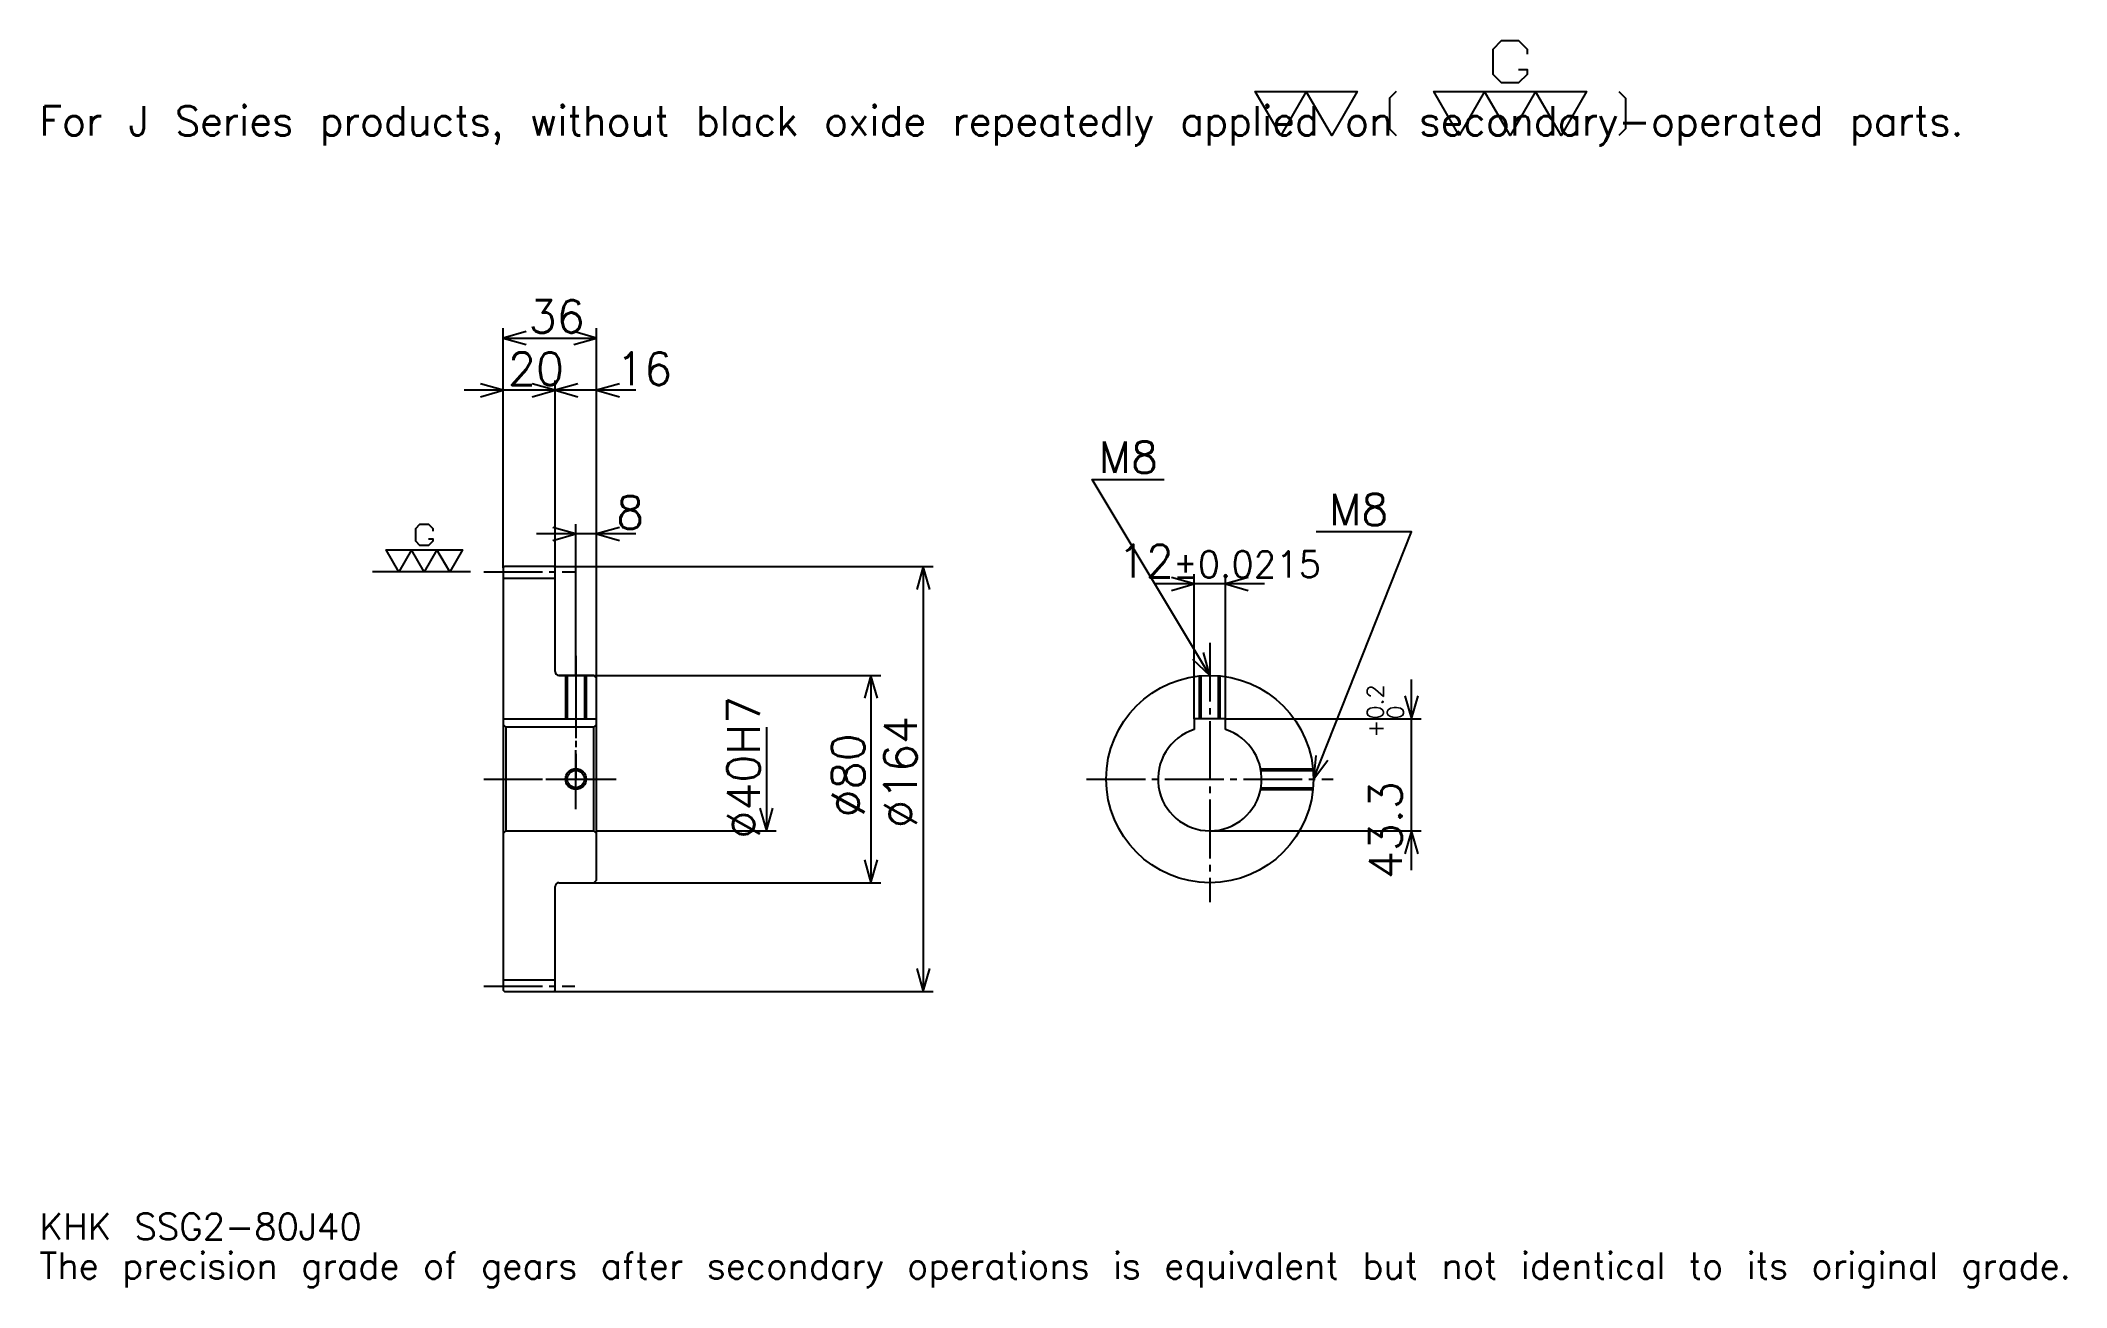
# Model space of a CAD drawing. Extents: x 26 to 808, y 9 to 491.
import ezdxf

# ---------------------------------------------------------------- set-up
doc = ezdxf.new("R2010")
doc.units = 0
doc.linetypes.add('DASHDOT', pattern=[30.260869, 22.695652, -2.521739, 2.521739, -2.521739])
doc.layers.get('0').update_dxf_attribs({"linetype": 'CONTINUOUS'})
doc.layers.add('DASHDOT', color=6, linetype='DASHDOT')
doc.styles.add('KANJI', font='TXT', dxfattribs={"bigfont": 'BIGFONT'})

msp = doc.modelspace()

# ---------------------------------------------------------------- linework, layer by layer
at = {"color": 5}
for p, q in [((204.260864, 287.521729), (204.260864, 379.565216)), ((204.260864, 375.782593), (240.260864, 375.782593)), ((240.260864, 287.521729), (240.260864, 379.565216)), ((239.391296, 355.608704), (189.130432, 355.608704)), ((255.391296, 355.608704), (209.130432, 355.608704)), ((224.260864, 287.521729), (224.260864, 359.391296)), ((255.391296, 300.130432), (217.130432, 300.130432)), ((232.260864, 287.521729), (232.260864, 303.913055)), ((204.260864, 287.021729), (204.260864, 287.521729)), ((223.760864, 287.521729), (240.260864, 287.521729)), ((224.260864, 287.021729), (224.260864, 287.521729)), ((232.260864, 245.521744), (232.260864, 287.521729)), ((232.260864, 245.521744), (232.260864, 287.521729)), ((240.260864, 287.521729), (370.130432, 287.521729)), ((240.260864, 244.521744), (240.260864, 287.521729)), ((366.347839, 287.521729), (366.347839, 123.521744)), ((470.956512, 228.821747), (470.956512, 284.608704)), ((482.956512, 228.821747), (482.956512, 284.608704)), ((498.086945, 280.826111), (455.82608, 280.826111)), ((225.760864, 245.521744), (240.260864, 245.521744)), ((240.260864, 245.521744), (349.956512, 245.521744)), ((346.173889, 245.521744), (346.173889, 165.521744)), ((554.782593, 170.391312), (554.782593, 243.952179)), ((482.956512, 228.821747), (558.565186, 228.821747)), ((305.82608, 225.521744), (305.82608, 185.521744)), ((240.260864, 185.521744), (309.608704, 185.521744)), ((476.956512, 185.521744), (558.565186, 185.521744)), ((225.760864, 165.521744), (240.260864, 165.521744)), ((240.260864, 165.521744), (349.956512, 165.521744)), ((223.760864, 123.521744), (240.260864, 123.521744)), ((240.260864, 123.521744), (370.130432, 123.521744))]:
    msp.add_line(p, q, dxfattribs=at)
at = {"color": 7}
msp.add_line((191.652161, 285.521729), (153.82608, 285.521729), dxfattribs=at)
at = {"color": 4}
for p, q in [((204.260864, 283.021729), (224.260864, 283.021729)), ((204.260864, 228.821747), (240.260864, 228.821747)), ((205.260864, 225.521744), (205.260864, 185.521744)), ((239.260864, 225.521744), (240.260864, 226.521744)), ((239.260864, 185.521744), (240.260864, 184.521744)), ((204.260864, 128.021744), (224.260864, 128.021744))]:
    msp.add_line(p, q, dxfattribs=at)
at = {"color": 7}
for points in [[(596.13916, 479.48349), (599.417419, 479.48349), (599.417419, 477.516541), (596.13916, 474.238281), (589.582642, 474.238281), (586.304382, 477.516541), (586.304382, 487.351318), (589.582642, 490.629578), (596.13916, 490.629578), (599.417419, 487.351318), (599.417419, 485.384369)], [(504.347839, 453.913055), (494.513062, 470.960022), (533.852173, 470.960022), (524.017395, 453.913055), (514.182617, 470.960022), (504.347839, 453.913055)], [(548.93219, 470.960022), (546.30957, 468.337402), (546.30957, 456.535675), (548.93219, 453.913055)], [(573.191345, 453.913055), (563.356567, 470.960022), (622.365234, 470.960022), (612.530457, 453.913055), (602.695679, 470.960022), (592.860901, 453.913055), (583.026123, 470.960022), (573.191345, 453.913055)], [(634.822632, 470.960022), (637.445251, 468.337402), (637.445251, 456.535675), (634.822632, 453.913055)], [(175.386948, 298.306946), (177.026077, 298.306946), (177.026077, 297.323486), (175.386948, 295.684357), (172.108688, 295.684357), (170.469559, 297.323486), (170.469559, 302.240875), (172.108688, 303.880005), (175.386948, 303.880005), (177.026077, 302.240875), (177.026077, 301.257385)], [(163.91304, 285.521729), (158.995636, 294.045227), (188.5, 294.045227), (183.582596, 285.521729), (178.665207, 294.045227), (173.747818, 285.521729), (168.830429, 294.045227), (163.91304, 285.521729)]]:
    msp.add_lwpolyline(points, dxfattribs=at)
at = {"color": 5}
for points in [[(213.086945, 378.304352), (204.260864, 375.782593), (213.086945, 373.260864)], [(231.434784, 373.260864), (240.260864, 375.782593), (231.434784, 378.304352)], [(195.434784, 353.086975), (204.260864, 355.608704), (195.434784, 358.130432)], [(215.434784, 353.086975), (224.260864, 355.608704), (215.434784, 358.130432)], [(233.086945, 358.130432), (224.260864, 355.608704), (233.086945, 353.086975)], [(249.086945, 358.130432), (240.260864, 355.608704), (249.086945, 353.086975)], [(476.956512, 245.521744), (431.565216, 321.17392), (459.304321, 321.17392)], [(223.434784, 297.608704), (232.260864, 300.130432), (223.434784, 302.652161)], [(249.086945, 302.652161), (240.260864, 300.130432), (249.086945, 297.608704)], [(516.956543, 205.521744), (554.782593, 301), (517.96521, 301)], [(368.869568, 278.695648), (366.347839, 287.521729), (363.82608, 278.695648)], [(462.130432, 278.304352), (470.956512, 280.826111), (462.130432, 283.347839)], [(491.782593, 283.347839), (482.956512, 280.826111), (491.782593, 278.304352)], [(470.253143, 251.792633), (476.956512, 245.521744), (474.577911, 254.387482)], [(348.695648, 236.695648), (346.173889, 245.521744), (343.652161, 236.695648)], [(552.260864, 237.647827), (554.782593, 228.821747), (557.304321, 237.647827)], [(517.862915, 214.656158), (516.956543, 205.521744), (522.551819, 212.798523)], [(303.304352, 194.347824), (305.82608, 185.521744), (308.347809, 194.347824)], [(557.304321, 176.695648), (554.782593, 185.521744), (552.260864, 176.695648)], [(343.652161, 174.347839), (346.173889, 165.521744), (348.695648, 174.347839)], [(363.82608, 132.347839), (366.347839, 123.521744), (368.869568, 132.347839)]]:
    msp.add_lwpolyline(points, dxfattribs=at)
at = {"color": 4}
for points in [[(224.260864, 247.021744), (224.260864, 287.021729), (223.760864, 287.521729), (204.760864, 287.521729), (204.260864, 287.021729), (204.260864, 184.521744)], [(225.760864, 165.521744), (239.260864, 165.521744), (240.260864, 166.521744), (240.260864, 244.521744), (239.260864, 245.521744), (225.760864, 245.521744)], [(228.260864, 245.521744), (228.260864, 228.821747)], [(228.935867, 245.521744), (228.935867, 228.821747)], [(235.585861, 245.521744), (235.585861, 228.821747)], [(236.260864, 245.521744), (236.260864, 228.821747)], [(472.956512, 228.821747), (472.956512, 245.321243)], [(473.6315, 228.821747), (473.6315, 245.383301)], [(480.281525, 228.821747), (480.281525, 245.383301)], [(480.956512, 228.821747), (480.956512, 245.321243)], [(482.956512, 224.600525), (482.956512, 228.821747), (470.956512, 228.821747), (470.956512, 224.600525)], [(204.260864, 184.521744), (205.260864, 185.521744), (239.260864, 185.521744), (239.260864, 225.521744), (205.260864, 225.521744), (204.260864, 226.521744)], [(496.552429, 209.521744), (516.755981, 209.521744)], [(496.678192, 208.846741), (516.818115, 208.846741)], [(496.552429, 201.521744), (516.755981, 201.521744)], [(496.678192, 202.196747), (516.818115, 202.196747)], [(204.260864, 184.521744), (204.260864, 124.021744), (204.760864, 123.521744), (223.760864, 123.521744), (224.260864, 124.021744), (224.260864, 164.021744)]]:
    msp.add_lwpolyline(points, dxfattribs=at)
for centre, radius in [((476.956512, 205.521744), 40), ((232.260864, 205.521744), 3.325)]:
    msp.add_circle(centre, radius, dxfattribs=at)
at = {"color": 7}
msp.add_circle((232.260864, 205.521744), 4, dxfattribs=at)
at = {"color": 4}
for centre, radius, start, end in [((225.760864, 247.021744), 1.5, 180, 270), ((476.956512, 205.521744), 20, 107.457602748, 72.542397252), ((225.760864, 164.021744), 1.5, 90, 180)]:
    msp.add_arc(centre, radius, start, end, dxfattribs=at)
at = {"layer": 'DASHDOT', "color": 7}
for p, q in [((196.695648, 285.521729), (231.82608, 285.521729)), ((476.956512, 258.130432), (476.956512, 157.956528)), ((232.260864, 245.521744), (232.260864, 205.521744)), ((196.695648, 205.521744), (247.82608, 205.521744)), ((429.391296, 205.521744), (524.521729, 205.521744)), ((196.695648, 125.521744), (231.82608, 125.521744))]:
    msp.add_line(p, q, dxfattribs=at)
for points in [[(232.260864, 253.08696), (232.260864, 221.256531)], [(232.260864, 193.956528), (232.260864, 217.08696)], [(220.695648, 205.521744), (243.82608, 205.521744)]]:
    msp.add_lwpolyline(points, dxfattribs=at)

# ---------------------------------------------------------------- texts
at = {"color": 7, "style": 'KANJI'}
for s, height, p in [('For J Series products, without black oxide repeatedly applied on secondary-operated parts.', 11.347826, (25.217392, 453.913055)), ('36', 12.608696, (214.065216, 377.799988)), ('20', 12.608696, (206.065216, 357.626099)), ('16', 12.608696, (247.82608, 357.626099)), ('M8', 12.104348, (434.086945, 323.695648)), ('8', 12.608696, (247.82608, 302.147827)), ('M8', 12.104348, (523.008667, 303.521729)), ('12', 12.608696, (441.473145, 283.347839)), ('%%p0.0215', 10.086957, (462.780304, 283.347839)), ('KHK SSG2-80J40', 10.086957, (25.217392, 27.73913)), ('The precision grade of gears after secondary operations is equivalent but not identical to its original grade.', 10.086957, (25.217392, 12.608696))]:
    msp.add_text(s, height=height, dxfattribs=at).set_placement(p)
for s, height, p in [('%%c40H7', 12.608696, (303.304352, 182.51088)), ('0.2', 6.304348, (543.939087, 228.526123)), ('%%c164', 12.608696, (363.82608, 186.608704)), ('+', 6.304348, (543.939087, 221.465256)), ('0', 6.304348, (551.75647, 228.526123)), ('%%c80', 12.608696, (343.652161, 190.706528)), ('43.3', 12.608696, (551, 166.889832))]:
    msp.add_text(s, height=height, rotation=90, dxfattribs=at).set_placement(p)

doc.saveas('drawing.dxf')
